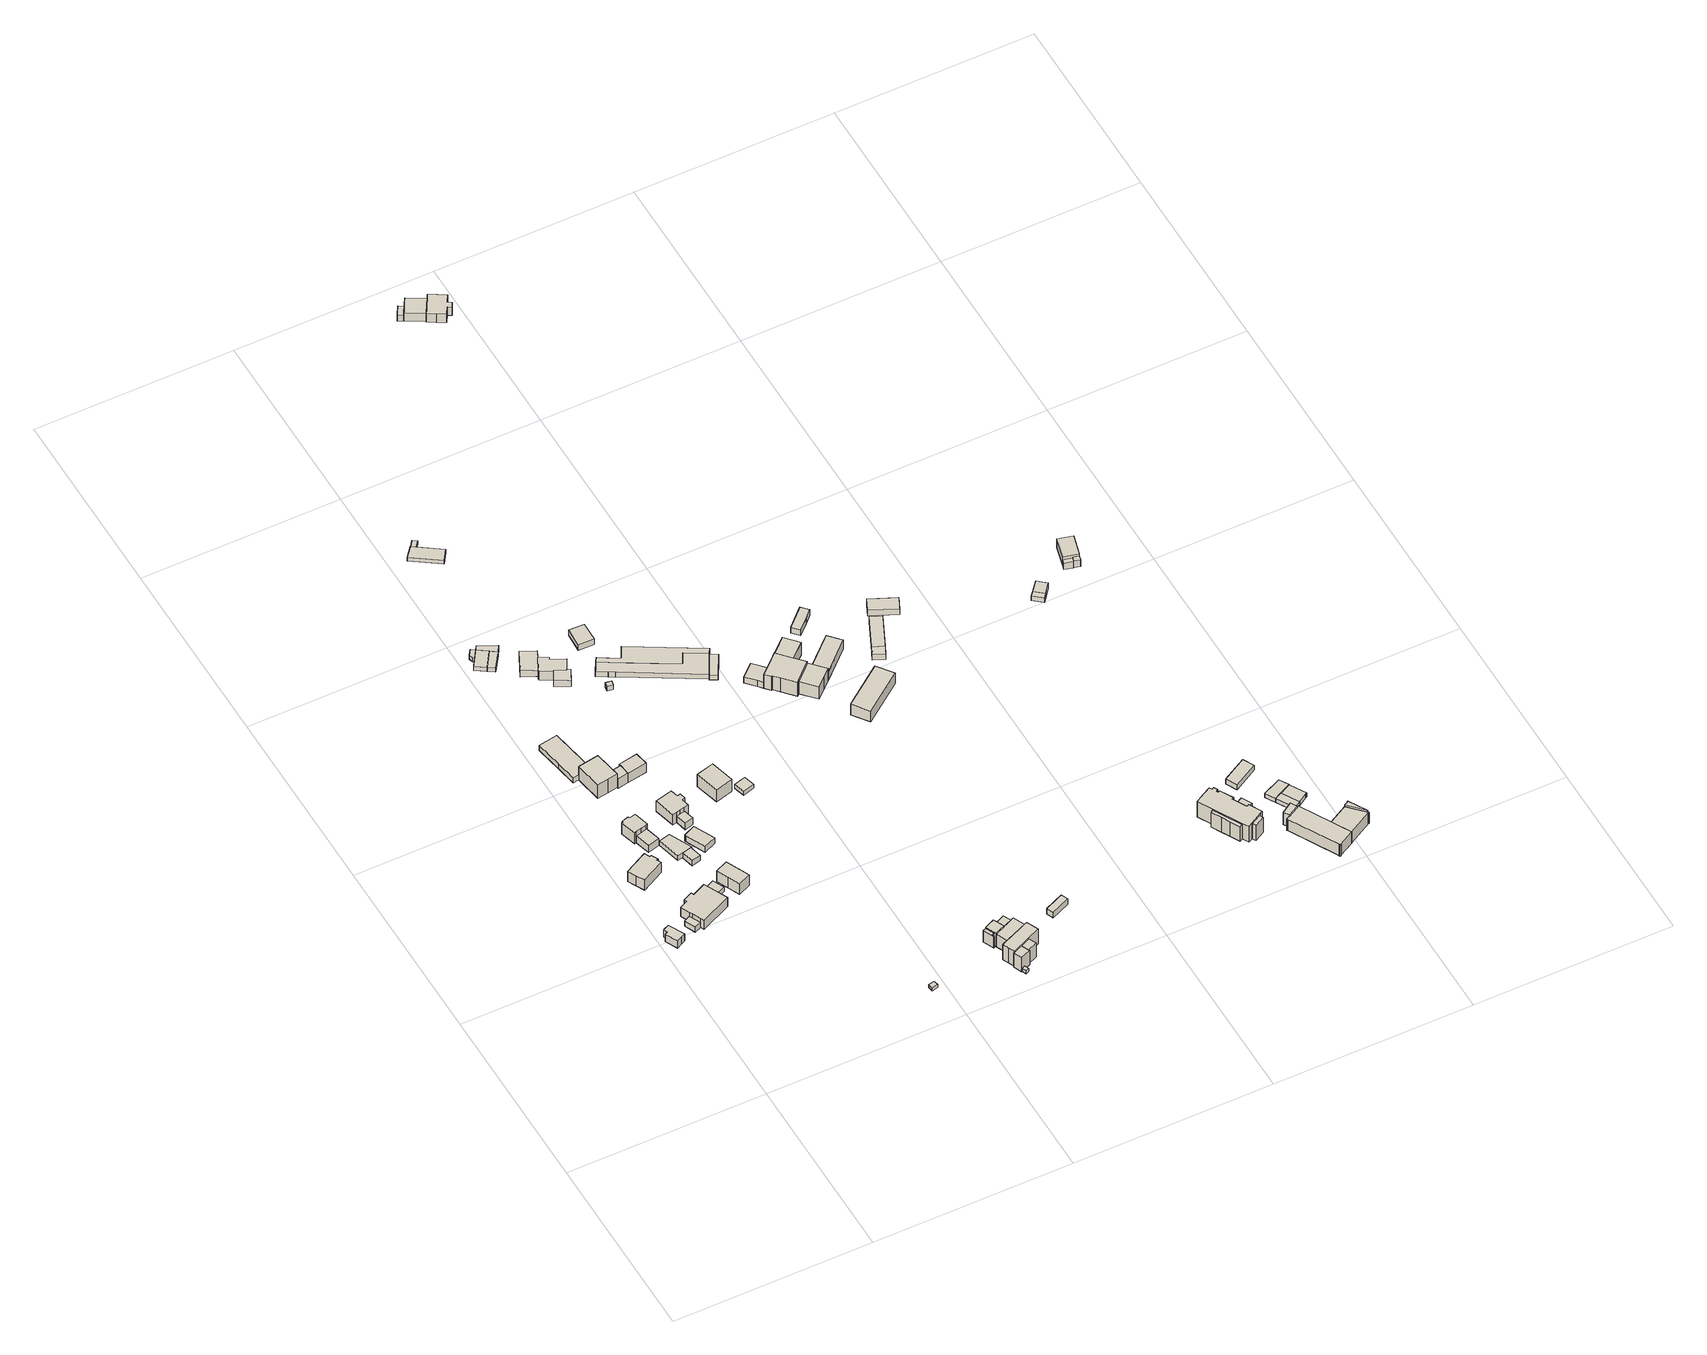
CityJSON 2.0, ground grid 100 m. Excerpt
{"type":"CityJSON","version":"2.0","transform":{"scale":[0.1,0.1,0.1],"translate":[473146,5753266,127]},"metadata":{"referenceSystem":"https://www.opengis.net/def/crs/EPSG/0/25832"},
"CityObjects":{
"building1":{"type":"Building","attributes":{"Gemeindeschluessel":"05711000","BezugspunktDach":"2000","function":"31001_9998","measuredHeight":5.71},"address":[{"country":"Germany","locality":"Bielefeld","thoroughfareNumber":"30","thoroughfareName":"Am Grund"}],"geometry":[{"type":"Solid","lod":"1","boundaries":[[[[0,1,2,3,4,5,6,7]],[[8,9,10,11,12,13,14,15]],[[8,15,7,6]],[[9,8,6,5]],[[10,9,5,4]],[[11,10,4,3]],[[12,11,3,2]],[[13,12,2,1]],[[14,13,1,0]],[[15,14,0,7]]]]}]},
"building2":{"type":"Building","attributes":{"Gemeindeschluessel":"05711000","BezugspunktDach":"2000","function":"31001_1010","measuredHeight":9.18},"address":[{"country":"Germany","locality":"Bielefeld","thoroughfareNumber":"11b","thoroughfareName":"Am Buschhof"}],"geometry":[{"type":"Solid","lod":"1","boundaries":[[[[16,17,18,19,20,21,22,23,24,25]],[[26,27,28,29,30,31,32,33,34,35]],[[26,35,25,24]],[[27,26,24,23]],[[28,27,23,22]],[[29,28,22,21]],[[30,29,21,20]],[[31,30,20,19]],[[32,31,19,18]],[[33,32,18,17]],[[34,33,17,16]],[[35,34,16,25]]]]}]},
"building3":{"type":"Building","attributes":{"Gemeindeschluessel":"05711000","function":"31001_1010"},"address":[{"country":"Germany","locality":"Bielefeld","thoroughfareNumber":"32","thoroughfareName":"Am Grund"}],"children":["building3-1","building3-2"]},
"building3-1":{"type":"BuildingPart","attributes":{"BezugspunktDach":"2000","measuredHeight":8.98},"parents":["building3"],"geometry":[{"type":"Solid","lod":"1","boundaries":[[[[36,37,38,39,40,41,42,43,44,45,46,47,48]],[[49,50,51,52,53,54,55,56,57,58,59,60,61]],[[49,61,48,47]],[[50,49,47,46]],[[51,50,46,45]],[[52,51,45,44]],[[53,52,44,43]],[[54,53,43,42]],[[55,54,42,41]],[[56,55,41,40]],[[57,56,40,39]],[[58,57,39,38]],[[59,58,38,37]],[[60,59,37,36]],[[61,60,36,48]]]]}]},
"building3-2":{"type":"BuildingPart","attributes":{"BezugspunktDach":"2000","measuredHeight":3.78},"address":[{"country":"Germany","locality":"Bielefeld","thoroughfareNumber":"32","thoroughfareName":"Am Grund"}],"parents":["building3"],"geometry":[{"type":"Solid","lod":"1","boundaries":[[[[62,63,64,65]],[[66,67,68,69]],[[66,69,65,64]],[[67,66,64,63]],[[68,67,63,62]],[[69,68,62,65]]]]}]},
"building4":{"type":"Building","attributes":{"Gemeindeschluessel":"05711000","function":"31001_1010"},"address":[{"country":"Germany","locality":"Bielefeld","thoroughfareNumber":"9","thoroughfareName":"Am Buschhof"}],"children":["building4-1","building4-2"]},
"building4-1":{"type":"BuildingPart","attributes":{"BezugspunktDach":"2000","measuredHeight":9.78},"parents":["building4"],"geometry":[{"type":"Solid","lod":"1","boundaries":[[[[70,71,72,73,74,75,76,77,78,79,80,81]],[[82,83,84,85,86,87,88,89,90,91,92,93]],[[82,93,81,80]],[[83,82,80,79]],[[84,83,79,78]],[[85,84,78,77]],[[86,85,77,76]],[[87,86,76,75]],[[88,87,75,74]],[[89,88,74,73]],[[90,89,73,72]],[[91,90,72,71]],[[92,91,71,70]],[[93,92,70,81]]]]}]},
"building4-2":{"type":"BuildingPart","attributes":{"BezugspunktDach":"2000","measuredHeight":6.12},"address":[{"country":"Germany","locality":"Bielefeld","thoroughfareNumber":"9","thoroughfareName":"Am Buschhof"}],"parents":["building4"],"geometry":[{"type":"Solid","lod":"1","boundaries":[[[[94,95,96,97]],[[98,99,100,101]],[[98,101,97,96]],[[99,98,96,95]],[[100,99,95,94]],[[101,100,94,97]]]]}]},
"building5":{"type":"Building","attributes":{"Gemeindeschluessel":"05711000","BezugspunktDach":"2000","function":"31001_9998","measuredHeight":2.96},"address":[{"country":"Germany","locality":"Bielefeld","thoroughfareNumber":"32","thoroughfareName":"Am Grund"}],"geometry":[{"type":"Solid","lod":"1","boundaries":[[[[102,103,104,105]],[[106,107,108,109]],[[106,109,105,104]],[[107,106,104,103]],[[108,107,103,102]],[[109,108,102,105]]]]}]},
"building6":{"type":"Building","attributes":{"Gemeindeschluessel":"05711000","BezugspunktDach":"2000","function":"31001_9998","measuredHeight":3.03},"address":[{"country":"Germany","locality":"Bielefeld","thoroughfareNumber":"9","thoroughfareName":"Am Buschhof"}],"geometry":[{"type":"Solid","lod":"1","boundaries":[[[[110,111,112,113,114,115]],[[116,117,118,119,120,121]],[[116,121,115,114]],[[117,116,114,113]],[[118,117,113,112]],[[119,118,112,111]],[[120,119,111,110]],[[121,120,110,115]]]]}]},
"building7":{"type":"Building","attributes":{"Gemeindeschluessel":"05711000","BezugspunktDach":"2000","function":"31001_9998","measuredHeight":3.41},"address":[{"country":"Germany","locality":"Bielefeld","thoroughfareNumber":"11b","thoroughfareName":"Am Buschhof"}],"geometry":[{"type":"Solid","lod":"1","boundaries":[[[[110,115,122,123]],[[124,125,126,127]],[[124,127,123,122]],[[125,124,122,115]],[[126,125,115,110]],[[127,126,110,123]]]]}]},
"building8":{"type":"Building","attributes":{"Gemeindeschluessel":"05711000","BezugspunktDach":"2000","function":"51009_1610","measuredHeight":3.29},"address":[{"country":"Germany"}],"geometry":[{"type":"Solid","lod":"1","boundaries":[[[[128,129,130,131,132,133]],[[134,135,136,137,138,139]],[[134,139,133,132]],[[135,134,132,131]],[[136,135,131,130]],[[137,136,130,129]],[[138,137,129,128]],[[139,138,128,133]]]]}]},
"building9":{"type":"Building","attributes":{"Gemeindeschluessel":"05711000","BezugspunktDach":"2000","function":"31001_1010","measuredHeight":10.78},"address":[{"country":"Germany","locality":"Bielefeld","thoroughfareNumber":"2","thoroughfareName":"Am Buschhof"}],"geometry":[{"type":"Solid","lod":"1","boundaries":[[[[140,141,142,143,144,145]],[[146,147,148,149,150,151]],[[146,151,145,144]],[[147,146,144,143]],[[148,147,143,142]],[[149,148,142,141]],[[150,149,141,140]],[[151,150,140,145]]]]}]},
"building10":{"type":"Building","attributes":{"Gemeindeschluessel":"05711000","BezugspunktDach":"2000","function":"31001_1010","measuredHeight":9.39},"address":[{"country":"Germany","locality":"Bielefeld","thoroughfareNumber":"34","thoroughfareName":"Am Grund"}],"geometry":[{"type":"Solid","lod":"1","boundaries":[[[[152,153,154,155,156,157]],[[158,159,160,161,162,163]],[[158,163,157,156]],[[159,158,156,155]],[[160,159,155,154]],[[161,160,154,153]],[[162,161,153,152]],[[163,162,152,157]]]]}]},
"building11":{"type":"Building","attributes":{"Gemeindeschluessel":"05711000","BezugspunktDach":"2000","function":"51009_1611","measuredHeight":2.6},"address":[{"country":"Germany"}],"geometry":[{"type":"Solid","lod":"1","boundaries":[[[[164,165,166,167]],[[168,169,170,171]],[[168,171,167,166]],[[169,168,166,165]],[[170,169,165,164]],[[171,170,164,167]]]]}]},
"building12":{"type":"Building","attributes":{"Gemeindeschluessel":"05711000","BezugspunktDach":"2000","function":"31001_9998","measuredHeight":3.9},"address":[{"country":"Germany","locality":"Bielefeld","thoroughfareNumber":"7","thoroughfareName":"Am Buschhof"}],"geometry":[{"type":"Solid","lod":"1","boundaries":[[[[172,173,174,175,176]],[[177,178,179,180,181]],[[177,181,176,175]],[[178,177,175,174]],[[179,178,174,173]],[[180,179,173,172]],[[181,180,172,176]]]]}]},
"building13":{"type":"Building","attributes":{"Gemeindeschluessel":"05711000","function":"31001_1010"},"address":[{"country":"Germany","locality":"Bielefeld","thoroughfareNumber":"7","thoroughfareName":"Am Buschhof"}],"children":["building13-1","building13-2"]},
"building13-1":{"type":"BuildingPart","attributes":{"BezugspunktDach":"2000","measuredHeight":8.87},"parents":["building13"],"geometry":[{"type":"Solid","lod":"1","boundaries":[[[[182,183,184,185,186,187,188,189,190,191,192,193]],[[194,195,196,197,198,199,200,201,202,203,204,205]],[[194,205,193,192]],[[195,194,192,191]],[[196,195,191,190]],[[197,196,190,189]],[[198,197,189,188]],[[199,198,188,187]],[[200,199,187,186]],[[201,200,186,185]],[[202,201,185,184]],[[203,202,184,183]],[[204,203,183,182]],[[205,204,182,193]]]]}]},
"building13-2":{"type":"BuildingPart","attributes":{"BezugspunktDach":"2000","measuredHeight":5.62},"address":[{"country":"Germany","locality":"Bielefeld","thoroughfareNumber":"7","thoroughfareName":"Am Buschhof"}],"parents":["building13"],"geometry":[{"type":"Solid","lod":"1","boundaries":[[[[206,207,208,209]],[[210,211,212,213]],[[210,213,209,208]],[[211,210,208,207]],[[212,211,207,206]],[[213,212,206,209]]]]}]},
"building14":{"type":"Building","attributes":{"Gemeindeschluessel":"05711000","function":"31001_1010"},"address":[{"country":"Germany","locality":"Bielefeld","thoroughfareNumber":"2a","thoroughfareName":"Am Buschhof"}],"children":["building14-1","building14-2"]},
"building14-1":{"type":"BuildingPart","attributes":{"BezugspunktDach":"2000","measuredHeight":6.35},"parents":["building14"],"geometry":[{"type":"Solid","lod":"1","boundaries":[[[[214,215,216,217,218,219,220]],[[221,222,223,224,225,226,227]],[[221,227,220,219]],[[222,221,219,218]],[[223,222,218,217]],[[224,223,217,216]],[[225,224,216,215]],[[226,225,215,214]],[[227,226,214,220]]]]}]},
"building14-2":{"type":"BuildingPart","attributes":{"BezugspunktDach":"2000","measuredHeight":6.37},"parents":["building14"],"geometry":[{"type":"Solid","lod":"1","boundaries":[[[[228,229,230,231,232,233]],[[234,235,236,223,237,221]],[[234,221,233,232]],[[235,234,232,231]],[[236,235,231,230]],[[223,236,230,229]],[[237,223,229,228]],[[221,237,228,233]]]]}]},
"building15":{"type":"Building","attributes":{"Gemeindeschluessel":"05711000","function":"31001_2010"},"address":[{"country":"Germany","locality":"Bielefeld","thoroughfareNumber":"325","thoroughfareName":"Paderborner Straße"}],"children":["building15-1","building15-2"]},
"building15-1":{"type":"BuildingPart","attributes":{"BezugspunktDach":"2000","measuredHeight":2.76},"parents":["building15"],"geometry":[{"type":"Solid","lod":"1","boundaries":[[[[238,239,240,241,242,243]],[[244,245,246,247,248,249]],[[244,249,243,242]],[[245,244,242,241]],[[246,245,241,240]],[[247,246,240,239]],[[248,247,239,238]],[[249,248,238,243]]]]}]},
"building15-2":{"type":"BuildingPart","attributes":{"BezugspunktDach":"2000","measuredHeight":2.67},"address":[{"country":"Germany","locality":"Bielefeld","thoroughfareNumber":"325","thoroughfareName":"Paderborner Straße"}],"parents":["building15"],"geometry":[{"type":"Solid","lod":"1","boundaries":[[[[250,251,252,240,239]],[[253,254,255,256,257]],[[253,257,239,240]],[[254,253,240,252]],[[255,254,252,251]],[[256,255,251,250]],[[257,256,250,239]]]]}]},
"building16":{"type":"Building","attributes":{"Gemeindeschluessel":"05711000","BezugspunktDach":"2000","function":"51009_1610","measuredHeight":2.76},"address":[{"country":"Germany"}],"geometry":[{"type":"Solid","lod":"1","boundaries":[[[[243,242,258,259]],[[260,244,249,261]],[[260,261,259,258]],[[244,260,258,242]],[[249,244,242,243]],[[261,249,243,259]]]]}]},
"building17":{"type":"Building","attributes":{"Gemeindeschluessel":"05711000","BezugspunktDach":"2000","function":"31001_9998","measuredHeight":2.71},"address":[{"country":"Germany","locality":"Bielefeld","thoroughfareNumber":"325","thoroughfareName":"Paderborner Straße"}],"geometry":[{"type":"Solid","lod":"1","boundaries":[[[[262,239,238,243,259,263]],[[261,249,248,247,264,265]],[[261,265,263,259]],[[249,261,259,243]],[[248,249,243,238]],[[247,248,238,239]],[[264,247,239,262]],[[265,264,262,263]]]]}]},
"building18":{"type":"Building","attributes":{"Gemeindeschluessel":"05766056","BezugspunktDach":"2000","function":"31001_1313","measuredHeight":2.03},"address":[{"country":"Germany","locality":"Oerlinghausen","thoroughfareNumber":"144","thoroughfareName":"Dalbker Straße"}],"geometry":[{"type":"Solid","lod":"1","boundaries":[[[[266,267,268,269]],[[270,271,272,273]],[[270,273,269,268]],[[271,270,268,267]],[[272,271,267,266]],[[273,272,266,269]]]]}]},
"building19":{"type":"Building","attributes":{"Gemeindeschluessel":"05711000","function":"31001_2100"},"address":[{"country":"Germany","locality":"Bielefeld","thoroughfareNumber":"327","thoroughfareName":"Paderborner Straße"}],"children":["building19-1","building19-2"]},
"building19-1":{"type":"BuildingPart","attributes":{"BezugspunktDach":"2000","measuredHeight":5.61},"parents":["building19"],"geometry":[{"type":"Solid","lod":"1","boundaries":[[[[274,275,276,277,278,279,280,281,282,283]],[[284,285,286,287,288,289,290,291,292,293]],[[284,293,283,282]],[[285,284,282,281]],[[286,285,281,280]],[[287,286,280,279]],[[288,287,279,278]],[[289,288,278,277]],[[290,289,277,276]],[[291,290,276,275]],[[292,291,275,274]],[[293,292,274,283]]]]}]},
"building19-2":{"type":"BuildingPart","attributes":{"BezugspunktDach":"2000","measuredHeight":4.02},"address":[{"country":"Germany","locality":"Bielefeld","thoroughfareNumber":"327","thoroughfareName":"Paderborner Straße"}],"parents":["building19"],"geometry":[{"type":"Solid","lod":"1","boundaries":[[[[294,295,296,278,277]],[[297,298,299,300,301]],[[297,301,277,278]],[[298,297,278,296]],[[299,298,296,295]],[[300,299,295,294]],[[301,300,294,277]]]]}]},
"building20":{"type":"Building","attributes":{"Gemeindeschluessel":"05711000","BezugspunktDach":"2000","function":"51009_1610","measuredHeight":4.03},"address":[{"country":"Germany"}],"geometry":[{"type":"Solid","lod":"1","boundaries":[[[[302,303,304,305,306,307]],[[308,309,310,311,312,313]],[[308,313,307,306]],[[309,308,306,305]],[[310,309,305,304]],[[311,310,304,303]],[[312,311,303,302]],[[313,312,302,307]]]]}]},
"building21":{"type":"Building","attributes":{"Gemeindeschluessel":"05711000","BezugspunktDach":"2000","function":"31001_1010","measuredHeight":9.3},"address":[{"country":"Germany","locality":"Bielefeld","thoroughfareNumber":"1","thoroughfareName":"Am Buschhof"}],"geometry":[{"type":"Solid","lod":"1","boundaries":[[[[314,315,316,317]],[[318,319,320,321]],[[318,321,317,316]],[[319,318,316,315]],[[320,319,315,314]],[[321,320,314,317]]]]}]},
"building22":{"type":"Building","attributes":{"Gemeindeschluessel":"05711000","BezugspunktDach":"2000","function":"31001_9998","measuredHeight":2.46},"address":[{"country":"Germany","locality":"Bielefeld","thoroughfareNumber":"3","thoroughfareName":"Schopketalweg"}],"geometry":[{"type":"Solid","lod":"1","boundaries":[[[[322,323,324,325,326,327]],[[328,329,330,331,332,333]],[[328,333,327,326]],[[329,328,326,325]],[[330,329,325,324]],[[331,330,324,323]],[[332,331,323,322]],[[333,332,322,327]]]]}]},
"building23":{"type":"Building","attributes":{"Gemeindeschluessel":"05711000","BezugspunktDach":"2000","function":"31001_9998","measuredHeight":2.49},"address":[{"country":"Germany","locality":"Bielefeld","thoroughfareNumber":"3","thoroughfareName":"Schopketalweg"}],"geometry":[{"type":"Solid","lod":"1","boundaries":[[[[334,323,322,335]],[[332,331,336,337]],[[332,337,335,322]],[[331,332,322,323]],[[336,331,323,334]],[[337,336,334,335]]]]}]},
"building24":{"type":"Building","attributes":{"Gemeindeschluessel":"05711000","BezugspunktDach":"2000","function":"31001_2523","measuredHeight":3.01},"address":[{"country":"Germany"}],"geometry":[{"type":"Solid","lod":"1","boundaries":[[[[338,339,340,341]],[[342,343,344,345]],[[342,345,341,340]],[[343,342,340,339]],[[344,343,339,338]],[[345,344,338,341]]]]}]},
"building25":{"type":"Building","attributes":{"Gemeindeschluessel":"05711000","BezugspunktDach":"2000","function":"31001_9998","measuredHeight":2.46},"address":[{"country":"Germany","locality":"Bielefeld","thoroughfareNumber":"1","thoroughfareName":"Am Buschhof"}],"geometry":[{"type":"Solid","lod":"1","boundaries":[[[[346,347,348,349]],[[350,351,352,353]],[[350,353,349,348]],[[351,350,348,347]],[[352,351,347,346]],[[353,352,346,349]]]]}]},
"building26":{"type":"Building","attributes":{"Gemeindeschluessel":"05711000","BezugspunktDach":"2000","function":"31001_9998","measuredHeight":3.44},"address":[{"country":"Germany","locality":"Bielefeld","thoroughfareNumber":"7","thoroughfareName":"Paderborner Straße"}],"geometry":[{"type":"Solid","lod":"1","boundaries":[[[[354,355,356,357]],[[358,359,360,361]],[[358,361,357,356]],[[359,358,356,355]],[[360,359,355,354]],[[361,360,354,357]]]]}]},
"building27":{"type":"Building","attributes":{"Gemeindeschluessel":"05766056","BezugspunktDach":"2000","function":"31001_1313","measuredHeight":2.23},"address":[{"country":"Germany","locality":"Oerlinghausen","thoroughfareNumber":"144","thoroughfareName":"Dalbker Straße"}],"geometry":[{"type":"Solid","lod":"1","boundaries":[[[[362,363,364,365]],[[366,367,368,369]],[[366,369,365,364]],[[367,366,364,363]],[[368,367,363,362]],[[369,368,362,365]]]]}]},
"building28":{"type":"Building","attributes":{"Gemeindeschluessel":"05766056","BezugspunktDach":"2000","function":"51009_1610","measuredHeight":7.74},"address":[{"country":"Germany"}],"geometry":[{"type":"Solid","lod":"1","boundaries":[[[[370,371,372,373,374,375]],[[376,377,378,379,380,381]],[[376,381,375,374]],[[377,376,374,373]],[[378,377,373,372]],[[379,378,372,371]],[[380,379,371,370]],[[381,380,370,375]]]]}]},
"building29":{"type":"Building","attributes":{"Gemeindeschluessel":"05711000","function":"31001_1310"},"address":[{"country":"Germany","locality":"Bielefeld","thoroughfareNumber":"7","thoroughfareName":"Paderborner Straße"}],"children":["building29-1","building29-2"]},
"building29-1":{"type":"BuildingPart","attributes":{"BezugspunktDach":"2000","measuredHeight":3.26},"parents":["building29"],"geometry":[{"type":"Solid","lod":"1","boundaries":[[[[382,383,384,385,386,387,388,389,390,391]],[[392,393,394,395,396,397,398,399,400,401]],[[392,401,391,390]],[[393,392,390,389]],[[394,393,389,388]],[[395,394,388,387]],[[396,395,387,386]],[[397,396,386,385]],[[398,397,385,384]],[[399,398,384,383]],[[400,399,383,382]],[[401,400,382,391]]]]}]},
"building29-2":{"type":"BuildingPart","attributes":{"BezugspunktDach":"2000","measuredHeight":3.62},"address":[{"country":"Germany","locality":"Bielefeld","thoroughfareNumber":"7","thoroughfareName":"Paderborner Straße"}],"parents":["building29"],"geometry":[{"type":"Solid","lod":"1","boundaries":[[[[402,403,404,405]],[[406,407,408,409]],[[406,409,405,404]],[[407,406,404,403]],[[408,407,403,402]],[[409,408,402,405]]]]}]},
"building30":{"type":"Building","attributes":{"Gemeindeschluessel":"05766056","function":"31001_1010"},"address":[{"country":"Germany","locality":"Oerlinghausen","thoroughfareNumber":"144","thoroughfareName":"Dalbker Straße"}],"children":["building30-1","building30-2","building30-3","building30-4","building30-5"]},
"building30-1":{"type":"BuildingPart","attributes":{"BezugspunktDach":"2000","measuredHeight":10.32},"parents":["building30"],"geometry":[{"type":"Solid","lod":"1","boundaries":[[[[410,411,412,413,414,415,416,417]],[[418,419,420,421,422,423,424,425]],[[418,425,417,416]],[[419,418,416,415]],[[420,419,415,414]],[[421,420,414,413]],[[422,421,413,412]],[[423,422,412,411]],[[424,423,411,410]],[[425,424,410,417]]]]}]},
"building30-2":{"type":"BuildingPart","attributes":{"BezugspunktDach":"2000","measuredHeight":9.21},"parents":["building30"],"geometry":[{"type":"Solid","lod":"1","boundaries":[[[[426,427,428,429,430,431,432,433]],[[434,435,436,437,438,439,440,441]],[[434,441,433,432]],[[435,434,432,431]],[[436,435,431,430]],[[437,436,430,429]],[[438,437,429,428]],[[439,438,428,427]],[[440,439,427,426]],[[441,440,426,433]]]]}]},
"building30-3":{"type":"BuildingPart","attributes":{"BezugspunktDach":"2000","measuredHeight":8.3},"parents":["building30"],"geometry":[{"type":"Solid","lod":"1","boundaries":[[[[442,443,444,445,446]],[[423,434,440,447,424]],[[423,424,446,445]],[[434,423,445,444]],[[440,434,444,443]],[[447,440,443,442]],[[424,447,442,446]]]]}]},
"building30-4":{"type":"BuildingPart","attributes":{"BezugspunktDach":"2000","measuredHeight":9.41},"parents":["building30"],"geometry":[{"type":"Solid","lod":"1","boundaries":[[[[448,449,450,451]],[[452,453,419,454]],[[452,454,451,450]],[[453,452,450,449]],[[419,453,449,448]],[[454,419,448,451]]]]}]},
"building30-5":{"type":"BuildingPart","attributes":{"BezugspunktDach":"2000","measuredHeight":10.01},"parents":["building30"],"geometry":[{"type":"Solid","lod":"1","boundaries":[[[[450,449,455,456,457,458]],[[459,460,420,453,452,461]],[[459,461,458,457]],[[460,459,457,456]],[[420,460,456,455]],[[453,420,455,449]],[[452,453,449,450]],[[461,452,450,458]]]]}]},
"building31":{"type":"Building","attributes":{"Gemeindeschluessel":"05711000","BezugspunktDach":"2000","function":"31001_9998","measuredHeight":2.74},"address":[{"country":"Germany","locality":"Bielefeld","thoroughfareNumber":"7","thoroughfareName":"Paderborner Straße"}],"geometry":[{"type":"Solid","lod":"1","boundaries":[[[[462,463,464,465,466,467,468,469,470]],[[471,472,473,474,475,476,477,478,479]],[[471,479,470,469]],[[472,471,469,468]],[[473,472,468,467]],[[474,473,467,466]],[[475,474,466,465]],[[476,475,465,464]],[[477,476,464,463]],[[478,477,463,462]],[[479,478,462,470]]]]}]},
"building32":{"type":"Building","attributes":{"Gemeindeschluessel":"05766056","BezugspunktDach":"2000","function":"51009_1610","measuredHeight":5.42},"address":[{"country":"Germany"}],"geometry":[{"type":"Solid","lod":"1","boundaries":[[[[480,481,482,483]],[[484,485,486,487]],[[484,487,483,482]],[[485,484,482,481]],[[486,485,481,480]],[[487,486,480,483]]]]}]},
"building33":{"type":"Building","attributes":{"Gemeindeschluessel":"05766056","BezugspunktDach":"2000","function":"51009_1611","measuredHeight":4.77},"address":[{"country":"Germany"}],"geometry":[{"type":"Solid","lod":"1","boundaries":[[[[488,489,490,491]],[[492,493,494,495]],[[492,495,491,490]],[[493,492,490,489]],[[494,493,489,488]],[[495,494,488,491]]]]}]},
"building34":{"type":"Building","attributes":{"Gemeindeschluessel":"05711000","function":"31001_1100"},"address":[{"country":"Germany","locality":"Bielefeld","thoroughfareNumber":"331","thoroughfareName":"Paderborner Straße"}],"children":["building34-1","building34-2","building34-3","building34-4","building34-5"]},
"building34-1":{"type":"BuildingPart","attributes":{"BezugspunktDach":"2000","measuredHeight":11.92},"parents":["building34"],"geometry":[{"type":"Solid","lod":"1","boundaries":[[[[496,497,498,499,500,501,502,503,504,505,506]],[[507,508,509,510,511,512,513,514,515,516,517]],[[507,517,506,505]],[[508,507,505,504]],[[509,508,504,503]],[[510,509,503,502]],[[511,510,502,501]],[[512,511,501,500]],[[513,512,500,499]],[[514,513,499,498]],[[515,514,498,497]],[[516,515,497,496]],[[517,516,496,506]]]]}]},
"building34-2":{"type":"BuildingPart","attributes":{"BezugspunktDach":"2000","measuredHeight":10.05},"parents":["building34"],"geometry":[{"type":"Solid","lod":"1","boundaries":[[[[518,519,520,521,522,523]],[[524,507,517,525,526,527]],[[524,527,523,522]],[[507,524,522,521]],[[517,507,521,520]],[[525,517,520,519]],[[526,525,519,518]],[[527,526,518,523]]]]}]},
"building34-3":{"type":"BuildingPart","attributes":{"BezugspunktDach":"2000","measuredHeight":9.75},"parents":["building34"],"geometry":[{"type":"Solid","lod":"1","boundaries":[[[[528,529,530,531,532,533]],[[516,534,514,535,536,537]],[[516,537,533,532]],[[534,516,532,531]],[[514,534,531,530]],[[535,514,530,529]],[[536,535,529,528]],[[537,536,528,533]]]]}]},
"building34-4":{"type":"BuildingPart","attributes":{"BezugspunktDach":"2000","measuredHeight":4},"parents":["building34"],"geometry":[{"type":"Solid","lod":"1","boundaries":[[[[538,539,540,541,542,543]],[[512,544,545,546,547,513]],[[512,513,543,542]],[[544,512,542,541]],[[545,544,541,540]],[[546,545,540,539]],[[547,546,539,538]],[[513,547,538,543]]]]}]},
"building34-5":{"type":"BuildingPart","attributes":{"BezugspunktDach":"2000","measuredHeight":7.91},"address":[{"country":"Germany","locality":"Bielefeld","thoroughfareNumber":"331","thoroughfareName":"Paderborner Straße"}],"parents":["building34"],"geometry":[{"type":"Solid","lod":"1","boundaries":[[[[548,549,550,551]],[[552,553,554,555]],[[552,555,551,550]],[[553,552,550,549]],[[554,553,549,548]],[[555,554,548,551]]]]}]},
"building35":{"type":"Building","attributes":{"Gemeindeschluessel":"05711000","BezugspunktDach":"2000","function":"31001_9998","measuredHeight":9.19},"address":[{"country":"Germany","locality":"Bielefeld","thoroughfareNumber":"331","thoroughfareName":"Paderborner Straße"}],"geometry":[{"type":"Solid","lod":"1","boundaries":[[[[556,557,558,559]],[[560,561,562,563]],[[560,563,559,558]],[[561,560,558,557]],[[562,561,557,556]],[[563,562,556,559]]]]}]},
"building36":{"type":"Building","attributes":{"Gemeindeschluessel":"05711000","BezugspunktDach":"2000","function":"31001_9998","measuredHeight":4.82},"address":[{"country":"Germany","locality":"Bielefeld","thoroughfareNumber":"331","thoroughfareName":"Paderborner Straße"}],"geometry":[{"type":"Solid","lod":"1","boundaries":[[[[564,565,566,567,568,569]],[[570,571,572,573,574,575]],[[570,575,569,568]],[[571,570,568,567]],[[572,571,567,566]],[[573,572,566,565]],[[574,573,565,564]],[[575,574,564,569]]]]}]},
"building37":{"type":"Building","attributes":{"Gemeindeschluessel":"05711000","function":"31001_1010"},"address":[{"country":"Germany","locality":"Bielefeld","thoroughfareNumber":"11","thoroughfareName":"Schopketalweg"}],"children":["building37-1","building37-2","building37-3"]},
"building37-1":{"type":"BuildingPart","attributes":{"BezugspunktDach":"2000","measuredHeight":9.35},"parents":["building37"],"geometry":[{"type":"Solid","lod":"1","boundaries":[[[[576,577,578,579,580,581,582,583,584,585,586,587]],[[588,589,590,591,592,593,594,595,596,597,598,599]],[[588,599,587,586]],[[589,588,586,585]],[[590,589,585,584]],[[591,590,584,583]],[[592,591,583,582]],[[593,592,582,581]],[[594,593,581,580]],[[595,594,580,579]],[[596,595,579,578]],[[597,596,578,577]],[[598,597,577,576]],[[599,598,576,587]]]]}]},
"building37-2":{"type":"BuildingPart","attributes":{"BezugspunktDach":"2000","measuredHeight":7.01},"address":[{"country":"Germany","locality":"Bielefeld","thoroughfareNumber":"11","thoroughfareName":"Schopketalweg"}],"parents":["building37"],"geometry":[{"type":"Solid","lod":"1","boundaries":[[[[600,601,602,603]],[[604,605,606,607]],[[604,607,603,602]],[[605,604,602,601]],[[606,605,601,600]],[[607,606,600,603]]]]}]},
"building37-3":{"type":"BuildingPart","attributes":{"BezugspunktDach":"2100","measuredHeight":3.77},"parents":["building37"],"geometry":[{"type":"Solid","lod":"1","boundaries":[[[[608,609,610,611]],[[605,612,613,614]],[[605,614,611,610]],[[612,605,610,609]],[[613,612,609,608]],[[614,613,608,611]]]]}]},
"building38":{"type":"Building","attributes":{"Gemeindeschluessel":"05711000","BezugspunktDach":"2000","function":"31001_9998","measuredHeight":3.64},"address":[{"country":"Germany","locality":"Bielefeld","thoroughfareNumber":"331","thoroughfareName":"Paderborner Straße"}],"geometry":[{"type":"Solid","lod":"1","boundaries":[[[[615,616,617,618]],[[619,620,621,622]],[[619,622,618,617]],[[620,619,617,616]],[[621,620,616,615]],[[622,621,615,618]]]]}]},
"building39":{"type":"Building","attributes":{"Gemeindeschluessel":"05711000","BezugspunktDach":"2000","function":"31001_9998","measuredHeight":3.48},"address":[{"country":"Germany","locality":"Bielefeld","thoroughfareNumber":"331","thoroughfareName":"Paderborner Straße"}],"geometry":[{"type":"Solid","lod":"1","boundaries":[[[[623,615,618,624]],[[625,626,627,628]],[[625,628,624,618]],[[626,625,618,615]],[[627,626,615,623]],[[628,627,623,624]]]]}]},
"building40":{"type":"Building","attributes":{"Gemeindeschluessel":"05711000","BezugspunktDach":"2000","function":"31001_9998","measuredHeight":4.46},"address":[{"country":"Germany","locality":"Bielefeld","thoroughfareNumber":"331","thoroughfareName":"Paderborner Straße"}],"geometry":[{"type":"Solid","lod":"1","boundaries":[[[[629,630,631,632]],[[633,634,635,636]],[[633,636,632,631]],[[634,633,631,630]],[[635,634,630,629]],[[636,635,629,632]]]]}]},
"building41":{"type":"Building","attributes":{"Gemeindeschluessel":"05766056","function":"31001_1010"},"address":[{"country":"Germany","locality":"Oerlinghausen","thoroughfareNumber":"123","thoroughfareName":"Dalbker Straße"}],"children":["building41-1","building41-2","building41-3","building41-4"]},
"building41-1":{"type":"BuildingPart","attributes":{"BezugspunktDach":"2000","measuredHeight":11.01},"parents":["building41"],"geometry":[{"type":"Solid","lod":"1","boundaries":[[[[637,638,639,640,641,642,643,644,645,646,647,648,649,650,651,652,653,654,655,656,657,658,659]],[[660,661,662,663,664,665,666,667,668,669,670,671,672,673,674,675,676,677,678,679,680,681,682]],[[660,682,659,658]],[[661,660,658,657]],[[662,661,657,656]],[[663,662,656,655]],[[664,663,655,654]],[[665,664,654,653]],[[666,665,653,652]],[[667,666,652,651]],[[668,667,651,650]],[[669,668,650,649]],[[670,669,649,648]],[[671,670,648,647]],[[672,671,647,646]],[[673,672,646,645]],[[674,673,645,644]],[[675,674,644,643]],[[676,675,643,642]],[[677,676,642,641]],[[678,677,641,640]],[[679,678,640,639]],[[680,679,639,638]],[[681,680,638,637]],[[682,681,637,659]]]]}]},
"building41-2":{"type":"BuildingPart","attributes":{"BezugspunktDach":"2000","measuredHeight":9.62},"parents":["building41"],"geometry":[{"type":"Solid","lod":"1","boundaries":[[[[683,684,685,686,687,688]],[[689,690,691,692,678,677]],[[689,677,688,687]],[[690,689,687,686]],[[691,690,686,685]],[[692,691,685,684]],[[678,692,684,683]],[[677,678,683,688]]]]}]},
"building41-3":{"type":"BuildingPart","attributes":{"BezugspunktDach":"2000","measuredHeight":6.12},"parents":["building41"],"geometry":[{"type":"Solid","lod":"1","boundaries":[[[[693,694,695,696,697]],[[670,669,668,698,699]],[[670,699,697,696]],[[669,670,696,695]],[[668,669,695,694]],[[698,668,694,693]],[[699,698,693,697]]]]}]},
"building41-4":{"type":"BuildingPart","attributes":{"BezugspunktDach":"2000","measuredHeight":9.99},"parents":["building41"],"geometry":[{"type":"Solid","lod":"1","boundaries":[[[[700,701,702,703]],[[704,675,705,706]],[[704,706,703,702]],[[675,704,702,701]],[[705,675,701,700]],[[706,705,700,703]]]]}]},
"building42":{"type":"Building","attributes":{"Gemeindeschluessel":"05754036","BezugspunktDach":"2000","function":"31001_2723","measuredHeight":9.06},"address":[{"country":"Germany","locality":"Schloß Holte-Stukenbrock","thoroughfareNumber":"40","thoroughfareName":"Bielefelder Straße"}],"geometry":[{"type":"Solid","lod":"1","boundaries":[[[[707,708,709,710]],[[711,712,713,714]],[[711,714,710,709]],[[712,711,709,708]],[[713,712,708,707]],[[714,713,707,710]]]]}]},
"building43":{"type":"Building","attributes":{"Gemeindeschluessel":"05766056","BezugspunktDach":"2000","function":"31001_2000","measuredHeight":3.06},"address":[{"country":"Germany","locality":"Oerlinghausen","thoroughfareNumber":"123","thoroughfareName":"Dalbker Straße"}],"geometry":[{"type":"Solid","lod":"1","boundaries":[[[[715,716,717,718]],[[719,720,721,722]],[[719,722,718,717]],[[720,719,717,716]],[[721,720,716,715]],[[722,721,715,718]]]]}]},
"building44":{"type":"Building","attributes":{"Gemeindeschluessel":"05766056","BezugspunktDach":"2000","function":"31001_2000","measuredHeight":2.72},"address":[{"country":"Germany","locality":"Oerlinghausen","thoroughfareNumber":"121","thoroughfareName":"Dalbker Straße"}],"geometry":[{"type":"Solid","lod":"1","boundaries":[[[[723,724,725,726,727]],[[728,729,730,731,732]],[[728,732,727,726]],[[729,728,726,725]],[[730,729,725,724]],[[731,730,724,723]],[[732,731,723,727]]]]}]},
"building45":{"type":"Building","attributes":{"Gemeindeschluessel":"05766056","BezugspunktDach":"2000","function":"31001_2000","measuredHeight":2.8},"address":[{"country":"Germany","locality":"Oerlinghausen","thoroughfareNumber":"121","thoroughfareName":"Dalbker Straße"}],"geometry":[{"type":"Solid","lod":"1","boundaries":[[[[733,734,735,725,724]],[[736,737,738,739,740]],[[736,740,724,725]],[[737,736,725,735]],[[738,737,735,734]],[[739,738,734,733]],[[740,739,733,724]]]]}]},
"building46":{"type":"Building","attributes":{"Gemeindeschluessel":"05754036","function":"31001_1000"},"address":[{"country":"Germany","locality":"Schloß Holte-Stukenbrock","thoroughfareNumber":"42","thoroughfareName":"Bielefelder Straße"},{"country":"Germany","locality":"Schloß Holte-Stukenbrock","thoroughfareNumber":"40","thoroughfareName":"Bielefelder Straße"}],"children":["building46-1","building46-2","building46-3"]},
"building46-1":{"type":"BuildingPart","attributes":{"BezugspunktDach":"2000","measuredHeight":8.89},"parents":["building46"],"geometry":[{"type":"Solid","lod":"1","boundaries":[[[[741,742,743,744,745,746,747,748,749,750,751,752,753,754,755,756,757,758,759,760,761]],[[762,763,764,765,766,767,768,769,770,771,772,773,774,775,776,777,778,779,780,781,782]],[[762,782,761,760]],[[763,762,760,759]],[[764,763,759,758]],[[765,764,758,757]],[[766,765,757,756]],[[767,766,756,755]],[[768,767,755,754]],[[769,768,754,753]],[[770,769,753,752]],[[771,770,752,751]],[[772,771,751,750]],[[773,772,750,749]],[[774,773,749,748]],[[775,774,748,747]],[[776,775,747,746]],[[777,776,746,745]],[[778,777,745,744]],[[779,778,744,743]],[[780,779,743,742]],[[781,780,742,741]],[[782,781,741,761]]]]}]},
"building46-2":{"type":"BuildingPart","attributes":{"BezugspunktDach":"2000","measuredHeight":8.87},"parents":["building46"],"geometry":[{"type":"Solid","lod":"1","boundaries":[[[[783,760,759,784,785,786,787,788,789]],[[790,791,792,793,794,763,762,795,796]],[[790,796,789,788]],[[791,790,788,787]],[[792,791,787,786]],[[793,792,786,785]],[[794,793,785,784]],[[763,794,784,759]],[[762,763,759,760]],[[795,762,760,783]],[[796,795,783,789]]]]}]},
"building46-3":{"type":"BuildingPart","attributes":{"BezugspunktDach":"2000","measuredHeight":8.38},"parents":["building46"],"geometry":[{"type":"Solid","lod":"1","boundaries":[[[[797,798,799,800,801,802,803,804,805]],[[790,795,806,807,808,809,810,811,812]],[[790,812,805,804]],[[795,790,804,803]],[[806,795,803,802]],[[807,806,802,801]],[[808,807,801,800]],[[809,808,800,799]],[[810,809,799,798]],[[811,810,798,797]],[[812,811,797,805]]]]}]},
"building47":{"type":"Building","attributes":{"Gemeindeschluessel":"05766056","BezugspunktDach":"2000","function":"51009_1611","measuredHeight":2.6},"address":[{"country":"Germany"}],"geometry":[{"type":"Solid","lod":"1","boundaries":[[[[813,814,815,816,817,818]],[[732,731,730,819,820,821]],[[732,821,818,817]],[[731,732,817,816]],[[730,731,816,815]],[[819,730,815,814]],[[820,819,814,813]],[[821,820,813,818]]]]}]},
"building48":{"type":"Building","attributes":{"Gemeindeschluessel":"05711000","BezugspunktDach":"2000","function":"31001_9998","measuredHeight":3.09},"address":[{"country":"Germany","locality":"Bielefeld","thoroughfareNumber":"333","thoroughfareName":"Paderborner Straße"}],"geometry":[{"type":"Solid","lod":"1","boundaries":[[[[822,823,824,825]],[[826,827,828,829]],[[826,829,825,824]],[[827,826,824,823]],[[828,827,823,822]],[[829,828,822,825]]]]}]},
"building49":{"type":"Building","attributes":{"Gemeindeschluessel":"05711000","BezugspunktDach":"2000","function":"31001_9998","measuredHeight":3.16},"address":[{"country":"Germany","locality":"Bielefeld","thoroughfareNumber":"333","thoroughfareName":"Paderborner Straße"}],"geometry":[{"type":"Solid","lod":"1","boundaries":[[[[830,822,825,831]],[[832,833,834,835]],[[832,835,831,825]],[[833,832,825,822]],[[834,833,822,830]],[[835,834,830,831]]]]}]},
"building50":{"type":"Building","attributes":{"Gemeindeschluessel":"05711000","BezugspunktDach":"2000","function":"51009_1610","measuredHeight":4.8},"address":[{"country":"Germany"}],"geometry":[{"type":"Solid","lod":"1","boundaries":[[[[836,837,838,839]],[[840,841,842,843]],[[840,843,839,838]],[[841,840,838,837]],[[842,841,837,836]],[[843,842,836,839]]]]}]},
"building51":{"type":"Building","attributes":{"Gemeindeschluessel":"05711000","function":"31001_1010"},"address":[{"country":"Germany","locality":"Bielefeld","thoroughfareNumber":"333","thoroughfareName":"Paderborner Straße"}],"children":["building51-1","building51-2"]},
"building51-1":{"type":"BuildingPart","attributes":{"BezugspunktDach":"2000","measuredHeight":7.35},"parents":["building51"],"geometry":[{"type":"Solid","lod":"1","boundaries":[[[[844,845,846,847]],[[848,849,850,851]],[[848,851,847,846]],[[849,848,846,845]],[[850,849,845,844]],[[851,850,844,847]]]]}]},
"building51-2":{"type":"BuildingPart","attributes":{"BezugspunktDach":"2000","measuredHeight":4.03},"parents":["building51"],"geometry":[{"type":"Solid","lod":"1","boundaries":[[[[852,853,854,855]],[[856,857,849,858]],[[856,858,855,854]],[[857,856,854,853]],[[849,857,853,852]],[[858,849,852,855]]]]}]}
},
"vertices":[
[92,941,91],[52,1020,91],[29,1009,91],[21,1005,91],[30,986,91],[15,978,91],[45,917,91],[68,929,91],[45,917,44],[15,978,44],[30,986,44],[21,1005,44],[29,1009,44],[52,1020,44],[92,941,44],[68,929,44],
[27,1353,133],[48,1312,133],[69,1272,133],[183,1330,133],[172,1351,133],[180,1355,133],[170,1374,133],[163,1387,133],[155,1383,133],[141,1411,133],[155,1383,66],[163,1387,66],[170,1374,66],[180,1355,66],[172,1351,66],[183,1330,66],[69,1272,66],[48,1312,66],[27,1353,66],[141,1411,66],
[296,1142,113],[228,1110,113],[222,1123,113],[176,1103,113],[183,1089,113],[142,1070,113],[162,1026,113],[169,1011,113],[188,971,113],[197,952,113],[351,1024,113],[324,1083,113],[298,1139,113],[324,1083,54],[351,1024,54],[197,952,54],[188,971,54],[169,1011,54],[162,1026,54],[142,1070,54],[183,1089,54],[176,1103,54],[222,1123,54],[228,1110,54],[296,1142,54],[298,1139,54],
[162,1026,88],[130,1011,88],[155,957,88],[188,971,88],[155,957,53],[130,1011,53],[162,1026,53],[188,971,53],
[179,1621,143],[177,1628,143],[171,1627,143],[141,1619,143],[143,1612,143],[135,1610,143],[157,1532,143],[167,1535,143],[195,1542,143],[225,1551,143],[232,1553,143],[211,1629,143],[232,1553,70],[225,1551,70],[195,1542,70],[167,1535,70],[157,1532,70],[135,1610,70],[143,1612,70],[141,1619,70],[171,1627,70],[177,1628,70],[179,1621,70],[211,1629,70],
[225,1551,117],[167,1535,117],[188,1459,117],[246,1475,117],[188,1459,69],[167,1535,69],[225,1551,69],[246,1475,69],
[352,1164,86],[298,1139,86],[324,1083,86],[378,1108,86],[324,1083,56],[298,1139,56],[352,1164,56],[378,1108,56],
[354,1377,97],[360,1378,97],[308,1489,97],[251,1475,97],[280,1358,97],[308,1365,97],[280,1358,67],[251,1475,67],[308,1489,67],[360,1378,67],[354,1377,67],[308,1365,67],
[323,1304,97],[369,1316,97],[323,1304,63],[308,1365,63],[354,1377,63],[369,1316,63],
[181,1988,111],[139,2231,111],[43,2214,111],[67,2077,111],[85,1972,111],[115,1977,111],[85,1972,78],[67,2077,78],[43,2214,78],[139,2231,78],[181,1988,78],[115,1977,78],
[244,1859,166],[220,1995,166],[168,1986,166],[115,1977,166],[138,1841,166],[191,1850,166],[138,1841,77],[115,1977,77],[168,1986,77],[220,1995,77],[244,1859,77],[191,1850,77],
[468,1149,122],[441,1207,122],[379,1179,122],[406,1120,122],[433,1062,122],[495,1091,122],[433,1062,53],[406,1120,53],[379,1179,53],[441,1207,53],[468,1149,53],[495,1091,53],
[471,1215,80],[443,1202,80],[469,1146,80],[497,1159,80],[469,1146,54],[443,1202,54],[471,1215,54],[497,1159,54],
[423,1475,104],[363,1447,104],[367,1440,104],[411,1344,104],[471,1372,104],[411,1344,65],[367,1440,65],[363,1447,65],[423,1475,65],[471,1372,65],
[377,1673,133],[333,1662,133],[360,1555,133],[383,1561,133],[404,1566,133],[426,1571,133],[448,1576,133],[439,1615,133],[455,1619,133],[447,1649,133],[431,1645,133],[421,1684,133],[431,1645,67],[447,1649,67],[455,1619,67],[439,1615,67],[448,1576,67],[426,1571,67],[404,1566,67],[383,1561,67],[360,1555,67],[333,1662,67],[377,1673,67],[421,1684,67],
[426,1571,110],[383,1561,110],[396,1506,110],[440,1517,110],[396,1506,65],[383,1561,65],[426,1571,65],[440,1517,65],
[393,1912,137],[387,1946,137],[291,1929,137],[293,1918,137],[297,1896,137],[302,1862,137],[399,1879,137],[302,1862,77],[297,1896,77],[293,1918,77],[291,1929,77],[387,1946,77],[393,1912,77],[399,1879,77],
[298,1890,138],[293,1918,138],[235,1908,138],[240,1880,138],[245,1853,138],[302,1862,138],[245,1853,77],[240,1880,77],[235,1908,77],[298,1890,77],
[108,2805,121],[58,2838,121],[31,2798,121],[4,2757,121],[54,2724,121],[107,2804,121],[54,2724,93],[4,2757,93],[31,2798,93],[58,2838,93],[108,2805,93],[107,2804,93],
[37,2851,121],[19,2824,121],[24,2803,121],[31,2798,94],[24,2803,94],[19,2824,94],[37,2851,94],[58,2838,94],
[87,2702,121],[140,2782,121],[87,2702,93],[140,2782,93],
[71,2859,121],[161,2815,121],[71,2859,93],[161,2815,93],
[958,225,28],[928,219,28],[933,194,28],[962,200,28],[933,194,8],[928,219,8],[958,225,8],[962,200,8],
[383,2595,129],[315,2629,129],[320,2640,129],[274,2663,129],[241,2596,129],[244,2594,129],[241,2587,129],[298,2558,129],[351,2532,129],[353,2536,129],[351,2532,73],[298,2558,73],[241,2587,73],[244,2594,73],[241,2596,73],[274,2663,73],[320,2640,73],[315,2629,73],[383,2595,73],[353,2536,73],
[292,2698,129],[220,2733,129],[170,2631,129],[241,2596,89],[170,2631,89],[220,2733,89],[292,2698,89],[274,2663,89],
[271,2504,135],[339,2470,135],[368,2529,135],[353,2536,135],[351,2532,135],[298,2558,135],[351,2532,95],[353,2536,95],[368,2529,95],[339,2470,95],[271,2504,95],[298,2558,95],
[649,1725,153],[559,1700,153],[592,1580,153],[681,1604,153],[592,1580,74],[559,1700,74],[649,1725,74],[681,1604,74],
[117,3505,116],[96,3519,116],[95,3520,116],[52,3469,116],[188,3376,116],[225,3431,116],[188,3376,92],[52,3469,92],[95,3520,92],[96,3519,92],[117,3505,92],[225,3431,92],
[118,3549,116],[138,3534,116],[118,3549,92],[138,3534,92],
[473,2399,119],[469,2376,119],[497,2371,119],[501,2395,119],[497,2371,89],[469,2376,89],[473,2399,89],[501,2395,89],
[761,1633,96],[701,1616,96],[717,1560,96],[777,1577,96],[717,1560,71],[701,1616,71],[761,1633,71],[777,1577,71],
[474,2748,124],[471,2649,124],[549,2646,124],[552,2745,124],[549,2646,89],[471,2649,89],[474,2748,89],[552,2745,89],
[1333,79,76],[1318,72,76],[1326,52,76],[1342,58,76],[1326,52,55],[1318,72,55],[1333,79,55],[1342,58,55],
[1287,299,89],[1299,305,89],[1280,347,89],[1266,341,89],[1290,287,89],[1292,288,89],[1290,287,12],[1266,341,12],[1280,347,12],[1299,305,12],[1287,299,12],[1292,288,12],
[465,2478,119],[515,2449,119],[514,2448,119],[542,2433,119],[900,2228,119],[959,2337,119],[858,2395,119],[825,2337,119],[542,2498,119],[493,2528,119],[542,2498,87],[825,2337,87],[858,2395,87],[959,2337,87],[900,2228,87],[542,2433,87],[514,2448,87],[515,2449,87],[465,2478,87],[493,2528,87],
[959,2337,115],[900,2228,115],[936,2208,115],[995,2316,115],[936,2208,83],[900,2228,83],[959,2337,83],[995,2316,83],
[1446,278,107],[1334,229,107],[1294,212,107],[1308,182,107],[1321,152,107],[1414,193,107],[1475,220,107],[1449,279,107],[1475,220,8],[1414,193,8],[1321,152,8],[1308,182,8],[1294,212,8],[1334,229,8],[1446,278,8],[1449,279,8],
[1356,316,96],[1354,320,96],[1331,369,96],[1306,358,96],[1280,347,96],[1299,305,96],[1305,293,96],[1330,305,96],[1305,293,8],[1299,305,8],[1280,347,8],[1306,358,8],[1331,369,8],[1354,320,8],[1356,316,8],[1330,305,8],
[1417,343,91],[1356,316,91],[1305,293,91],[1334,229,91],[1446,278,91],[1417,343,8],
[1414,193,102],[1366,172,102],[1382,135,102],[1431,156,102],[1382,135,8],[1366,172,8],[1431,156,8],
[1321,152,102],[1316,150,102],[1334,109,102],[1384,130,102],[1334,109,8],[1316,150,8],[1384,130,8],
[602,2495,118],[507,2551,118],[493,2528,118],[542,2498,118],[825,2337,118],[858,2395,118],[959,2337,118],[975,2363,118],[637,2558,118],[975,2363,90],[959,2337,90],[858,2395,90],[825,2337,90],[542,2498,90],[493,2528,90],[507,2551,90],[602,2495,90],[637,2558,90],
[1396,398,61],[1331,369,61],[1354,320,61],[1419,349,61],[1354,320,7],[1331,369,7],[1396,398,7],[1419,349,7],
[1676,379,71],[1582,338,71],[1597,305,71],[1691,346,71],[1597,305,34],[1582,338,34],[1676,379,34],[1691,346,34],
[1251,2100,169],[1245,2108,169],[1192,2165,169],[1156,2132,169],[1092,2074,169],[1117,2046,169],[1121,2049,169],[1148,2020,169],[1201,1962,169],[1212,1973,169],[1297,2051,169],[1212,1973,78],[1201,1962,78],[1148,2020,78],[1121,2049,78],[1117,2046,78],[1092,2074,78],[1156,2132,78],[1192,2165,78],[1245,2108,78],[1251,2100,78],[1297,2051,78],
[1362,1980,160],[1308,2039,160],[1297,2051,160],[1212,1973,160],[1277,1902,160],[1320,1941,160],[1277,1902,78],[1308,2039,78],[1362,1980,78],[1320,1941,78],
[1300,2204,161],[1271,2237,161],[1192,2165,161],[1222,2133,161],[1251,2100,161],[1330,2172,161],[1222,2133,78],[1271,2237,78],[1300,2204,78],[1330,2172,78],
[1125,2167,117],[1093,2201,117],[1029,2144,117],[1072,2096,117],[1092,2074,117],[1156,2132,117],[1072,2096,78],[1029,2144,78],[1093,2201,78],[1125,2167,78],
[1457,2177,134],[1308,2039,134],[1362,1980,134],[1512,2117,134],[1362,1980,77],[1308,2039,77],[1457,2177,77],[1512,2117,77],
[1561,1913,137],[1360,1764,137],[1419,1685,137],[1620,1835,137],[1419,1685,67],[1360,1764,67],[1561,1913,67],[1620,1835,67],
[1472,2356,121],[1456,2373,121],[1440,2390,121],[1348,2303,121],[1380,2269,121],[1433,2319,121],[1380,2269,83],[1348,2303,83],[1440,2390,83],[1456,2373,83],[1472,2356,83],[1433,2319,83],
[904,4692,156],[925,4730,156],[886,4752,156],[847,4774,156],[837,4756,156],[792,4679,156],[790,4675,156],[829,4652,156],[868,4630,156],[890,4668,156],[909,4657,156],[923,4681,156],[909,4657,100],[890,4668,100],[868,4630,100],[829,4652,100],[790,4675,100],[792,4679,100],[837,4756,100],[847,4774,100],[886,4752,100],[925,4730,100],[904,4692,100],[923,4681,100],
[750,4805,153],[706,4728,153],[792,4679,153],[837,4756,153],[792,4679,99],[706,4728,99],[750,4805,99],[837,4756,99],
[707,4789,137],[680,4743,137],[706,4728,137],[732,4775,137],[680,4743,99],[707,4789,99],[732,4775,99],
[1617,2049,102],[1597,2007,102],[1651,1982,102],[1671,2025,102],[1651,1982,65],[1597,2007,65],[1617,2049,65],[1671,2025,65],
[1693,2213,102],[1746,2189,102],[1671,2025,67],[1617,2049,67],[1693,2213,67],[1746,2189,67],
[1728,2303,110],[1701,2242,110],[1828,2183,110],[1856,2245,110],[1828,2183,72],[1701,2242,72],[1728,2303,72],[1856,2245,72],
[2470,540,161],[2434,520,161],[2429,517,161],[2468,444,161],[2543,308,161],[2560,277,161],[2581,289,161],[2643,323,161],[2654,329,161],[2619,393,161],[2608,387,161],[2603,396,161],[2575,447,161],[2575,448,161],[2571,456,161],[2580,461,161],[2545,525,161],[2535,520,161],[2530,530,161],[2540,536,161],[2530,555,161],[2520,549,161],[2512,562,161],[2520,549,58],[2530,555,58],[2540,536,58],[2530,530,58],[2535,520,58],[2545,525,58],[2580,461,58],[2571,456,58],[2575,448,58],[2575,447,58],[2603,396,58],[2608,387,58],[2619,393,58],[2654,329,58],[2643,323,58],[2581,289,58],[2560,277,58],[2543,308,58],[2468,444,58],[2429,517,58],[2434,520,58],[2470,540,58],[2512,562,58],
[2468,444,154],[2454,436,154],[2481,386,154],[2502,347,154],[2528,300,154],[2543,308,154],[2528,300,58],[2502,347,58],[2481,386,58],[2454,436,58],
[2627,476,119],[2575,448,119],[2575,447,119],[2603,396,119],[2655,425,119],[2627,476,58],[2655,425,58],
[2632,317,158],[2581,289,158],[2591,271,158],[2642,299,158],[2591,271,58],[2632,317,58],[2642,299,58],
[2791,323,151],[2737,288,151],[2754,261,151],[2809,291,151],[2754,261,71],[2737,288,71],[2791,323,71],[2809,291,71],
[2753,700,88],[2632,632,88],[2660,577,88],[2781,645,88],[2660,577,57],[2632,632,57],[2753,700,57],[2781,645,57],
[2855,364,88],[2808,445,88],[2773,428,88],[2824,340,88],[2857,360,88],[2824,340,61],[2773,428,61],[2808,445,61],[2855,364,61],[2857,360,61],
[2864,472,88],[2837,518,88],[2745,477,88],[2773,428,60],[2745,477,60],[2837,518,60],[2864,472,60],[2808,445,60],
[2820,293,145],[2818,297,145],[2813,295,145],[2814,294,145],[2809,291,145],[2777,273,145],[2754,261,145],[2738,253,145],[2738,254,145],[2733,251,145],[2736,247,145],[2737,247,145],[2869,7,145],[2867,6,145],[2870,2,145],[2875,4,145],[2874,5,145],[2950,48,145],[2951,49,145],[2900,144,145],[2819,292,145],[2900,144,72],[2951,49,72],[2950,48,72],[2874,5,72],[2875,4,72],[2870,2,72],[2867,6,72],[2869,7,72],[2737,247,72],[2736,247,72],[2733,251,72],[2738,254,72],[2738,253,72],[2754,261,72],[2777,273,72],[2809,291,72],[2814,294,72],[2813,295,72],[2818,297,72],[2820,293,72],[2819,292,72],
[2994,196,145],[3068,114,145],[3069,113,145],[3073,115,145],[3071,120,145],[3069,119,145],[3032,156,145],[3069,119,72],[3071,120,72],[3073,115,72],[3069,113,72],[3068,114,72],[2994,196,72],[3032,156,72],
[3020,206,155],[3021,207,155],[3019,212,155],[3017,210,155],[3014,209,155],[3015,208,155],[2994,196,155],[3069,119,155],[3037,177,155],[3015,208,72],[3014,209,72],[3017,210,72],[3019,212,72],[3021,207,72],[3020,206,72],[3037,177,72],
[2909,394,87],[2864,472,87],[2808,445,87],[2855,364,87],[2857,360,87],[2898,387,87],[2864,472,61],[2909,394,61],[2898,387,61],
[2407,2022,81],[2389,2001,81],[2435,1963,81],[2452,1985,81],[2435,1963,50],[2389,2001,50],[2407,2022,50],[2452,1985,50],
[2448,2071,81],[2492,2034,81],[2452,1985,49],[2407,2022,49],[2448,2071,49],[2492,2034,49],
[2650,2104,101],[2643,2080,101],[2673,2072,101],[2679,2096,101],[2673,2072,58],[2643,2080,58],[2650,2104,58],[2679,2096,58],
[2634,2223,113],[2606,2115,113],[2679,2096,113],[2708,2203,113],[2679,2096,56],[2606,2115,56],[2634,2223,56],[2708,2203,56],
[2606,2115,97],[2600,2092,97],[2643,2080,97],[2650,2104,97],[2643,2080,56],[2600,2092,56],[2650,2104,56]
]}
